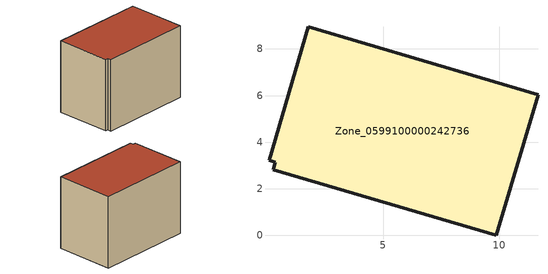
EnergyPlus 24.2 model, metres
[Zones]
Zone_0599100000242736
 floor ground (C_G): 9.87,0 0.28,2.8 0.36,3.14 0.1,3.22 1.79,8.95 11.66,6.04 z0.59
 wall outside (C_F): 9.87,0 11.66,6.04 1.79,8.95 0.1,3.22 0.36,3.14 0.28,2.8 9.87,0 z0.59:8.34
 roof outside (C_R): 0.28,2.8 9.87,0 11.66,6.04 1.79,8.95 0.1,3.22 0.36,3.14 z8.34
[BUILDING]
Pand.0599100000242736: North Axis=0; Terrain=City; Loads Convergence Tolerance Value=0.04; Temperature Convergence Tolerance Value=0.4; Solar Distribution=FullExterior; Maximum Number of Warmup Days=25; Minimum Number of Warmup Days=1
[Site:Location]
Rotterdam.The.Hague.AP_ZH_NLD Design_Conditions: Latitude=51.96; Longitude=4.45; Time Zone=1; Elevation=-4.5
[SITE:GROUNDTEMPERATURE:BUILDINGSURFACE]
18, 18, 18, 18, 18, 18, 18, 18, 18, 18, 18, 18
[MATERIAL] Thermal Absorptance=0.9; Solar Absorptance=0.7; Visible Absorptance=0.7
Name | Roughness | Thickness | Conductivity | Density | Specific Heat
G.TC.1965-1974 | MediumSmooth | 0.15 | 0.882353 | 540 | 1210
F.TC.1965-1974 | Rough | 0.3 | 0.697674 | 1920 | 840
R.TC.1965-1974 | MediumRough | 0.2 | 0.232558 | 1500 | 1000
[CONSTRUCTION]
C_G: G.TC.1965-1974
C_F: F.TC.1965-1974
C_R: R.TC.1965-1974
[ZONE]
Zone_0599100000242736: Type=1; Multiplier=1; Ceiling Height=Autocalculate; Volume=Autocalculate; Floor Area=autocalculate; Part of Total Floor Area=Yes
[ZONEINFILTRATION:DESIGNFLOWRATE]
Infil_Zone_0599100000242736: Zone or ZoneList or Space or SpaceList=Zone_0599100000242736; Schedule=AlwaysOn; Design Flow Rate Calculation Method=Flow/Area; Flow Rate per Floor Area=0.003; Constant Term Coefficient=1; Temperature Term Coefficient=0; Velocity Term Coefficient=0; Velocity Squared Term Coefficient=0
[HVACTEMPLATE:ZONE:IDEALLOADSAIRSYSTEM]
Zone_0599100000242736: Maximum Heating Supply Air Temperature=50; Minimum Cooling Supply Air Temperature=13; Maximum Heating Supply Air Humidity Ratio=0.0156; Minimum Cooling Supply Air Humidity Ratio=0.0077; Heating Limit=NoLimit; Cooling Limit=NoLimit; Dehumidification Control Type=ConstantSensibleHeatRatio; Cooling Sensible Heat Ratio=0.7; Dehumidification Setpoint=60; Humidification Control Type=None; Humidification Setpoint=30; Outdoor Air Method=None; Outdoor Air Flow Rate per Person=0.00944; Outdoor Air Flow Rate per Zone Floor Area=0; Outdoor Air Flow Rate per Zone=0; Demand Controlled Ventilation Type=None; Outdoor Air Economizer Type=NoEconomizer; Heat Recovery Type=None; Sensible Heat Recovery Effectiveness=0.7; Latent Heat Recovery Effectiveness=0.65
[ZONECONTROL:THERMOSTAT]
ThermostatControl_Zone_0599100000242736: Zone or ZoneList=Zone_0599100000242736; Control Type Schedule=DualSetpointControlType; Control 1=Thermostat_Zone_0599100000242736; Temperature Difference Between Cutout And Setpoint=0
[THERMOSTATSETPOINT:DUALSETPOINT]
Thermostat_Zone_0599100000242736: Heating Setpoint Temperature Schedule=HeatingSetpoint_Zone_0599100000242736; Cooling Setpoint Temperature Schedule=CoolingSetpoint_Zone_0599100000242736
[SCHEDULE:COMPACT]
HeatingSetpoint_Zone_0599100000242736: Through: 12/31, For: AllDays, Until: 24:00, 21
CoolingSetpoint_Zone_0599100000242736: Through: 12/31, For: AllDays, Until: 24:00, 24
DualSetpointControlType: Through: 12/31, For: AllDays, Until: 24:00, 4
AlwaysOn: Through: 12/31, For: AllDays, Until: 24:00, 1
